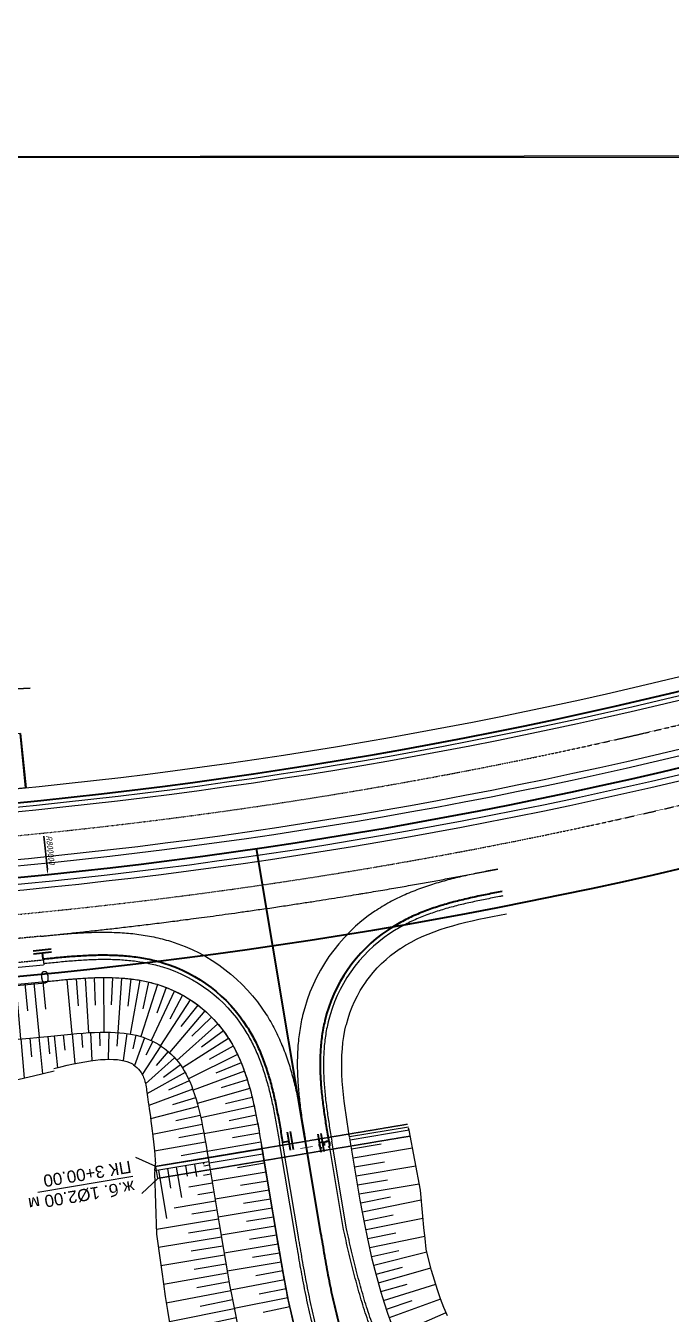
# Model space of a CAD drawing. Header units: millimetres. Extents: x 1864 to 10174863, y -4887456 to 5366151.
# Drawn here: x 6930764 to 7036923, y -3220607 to -3008599 of the extents above; entities that cross this region are included whole.
import ezdxf
from ezdxf.enums import TextEntityAlignment as Align

# ---------------------------------------------------------------- set-up
doc = ezdxf.new("R2010")
doc.units = ezdxf.units.MM
for name, pattern in [('15-15', [6, 1.5, -3, 1.5]), ('DASHED', [7, 5, -2, 0]), ('Штриховая', [3, 2, -1])]:
    doc.linetypes.add(name, pattern=pattern)
for name, color, linetype, lineweight in [('1-Бетон', 106, 'Continuous', 35), ('До_примыкания.Пикетаж', 7, 'Continuous', 15), ('Железная дорога.0', 7, 'Continuous', 9), ('Съезд Сартана.Пикетаж', 7, 'Continuous', 15)]:
    doc.layers.add(name, color=color, linetype=linetype, lineweight=lineweight)
for name, color, linetype in [('До_примыкания.Верх покрытия', 7, 'Continuous'), ('До_примыкания.Ось трассы', 7, 'Continuous'), ('До_примыкания.Проектные откосы', 7, 'Continuous'), ('Основное направление 30.05.Верх покрытия', 7, 'Continuous'), ('Основное направление 30.05.Ось трассы', 7, 'Continuous'), ('Основное направление 30.05.Проектные откосы', 84, 'Continuous'), ('Ось_петли_новый план.Верх покрытия', 7, 'Continuous'), ('Петля 1 ось справа.Верх покрытия', 7, 'Continuous'), ('После_примыкания.Верх покрытия', 7, 'Continuous'), ('После_примыкания.Ось трассы', 7, 'Continuous'), ('После_примыкания.Проектные откосы', 7, 'Continuous'), ('Съезд Сартана.Верх покрытия', 7, 'Continuous'), ('Съезд Сартана.Ось трассы', 7, 'Continuous'), ('Съезд Сартана.Проектные откосы', 84, 'Continuous'), ('Съезд Сартана.Трубы', 7, 'Continuous')]:
    doc.layers.add(name, color=color, linetype=linetype)
doc.styles.add('0', font='isocpeur.ttf', dxfattribs={"width": 0.8, "oblique": 15})
doc.styles.get("Standard").update_dxf_attribs({"font": 'arial.ttf'})
doc.styles.add('Пикетаж_1', font='pragmai.shx', dxfattribs={"height": 2})
doc.dimstyles.new('М400нов', dxfattribs={"dimscale": 400, "dimtxt": 2.5, "dimasz": 2, "dimexe": 1, "dimexo": 1, "dimgap": 0.8, "dimtad": 1, "dimdec": 0, "dimzin": 0, "dimdsep": 46, "dimtxsty": '0', "dimblk": 'OBLIQUE', "dimcen": 0.09, "dimdle": 1, "dimclrd": 256, "dimclre": 256, "dimclrt": 256, "dimadec": 4, "dimazin": 0, "dimtfac": 1, "dimtdec": 0, "dimtmove": 1, "dimatfit": 2, "dimfxl": 1, "dimtolj": 1, "dimtzin": 0, "dimlwd": -1, "dimarcsym": 0})

# ---------------------------------------------------------------- blocks, each defined once
blk = doc.blocks.new('alignment_tc_sign')
at = {"layer": 'Железная дорога.0', "color": 0, "linetype": 'ByBlock', "lineweight": -2}
for p, q in [((-1.5, 1.5), (1.5, 1.5)), ((-1.5, 1), (1.5, 1)), ((0, 0), (0, 1))]:
    blk.add_line(p, q, dxfattribs=at)
blk = doc.blocks.new('stationing')
at = {"layer": 'Железная дорога.0', "color": 1}
blk.add_line((0, 1), (0, -1), dxfattribs=at)
blk = doc.blocks.new('A$C9D956975')
at = {"layer": 'Основное направление 30.05.Проектные откосы'}
for p, q in [((6236234.36, 5216966.83, 22.73), (6236240.45, 5216973.45, 22.73)), ((6236233.26, 5216967.84, 22.73), (6236236.3, 5216971.15, 22.73)), ((6236236.56, 5216964.79, 22.73), (6236242.71, 5216971.36, 22.73)), ((6236235.46, 5216965.81, 22.73), (6236238.51, 5216969.13, 22.73)), ((6236238.75, 5216962.74, 22.73), (6236244.9, 5216969.31, 22.73)), ((6236237.66, 5216963.76, 22.73), (6236240.73, 5216967.05, 22.73)), ((6236240.94, 5216960.69, 22.73), (6236247.09, 5216967.27, 22.73)), ((6236239.85, 5216961.71, 22.73), (6236242.92, 5216965, 22.73)), ((6236243.14, 5216958.64, 22.73), (6236249.28, 5216965.22, 22.73)), ((6236242.04, 5216959.67, 22.73), (6236245.11, 5216962.95, 22.73))]:
    blk.add_line(p, q, dxfattribs=at)
at = {"layer": 'Основное направление 30.05.Проектные откосы', "linetype": 'Continuous', "flags": 128}
for points in [[(6236249.61, 5216964.91), (6236241.58, 5216972.42), (6236239.04, 5216974.74)], [(6236243.42, 5216958.38), (6236235.47, 5216965.8), (6236232.97, 5216968.1)]]:
    blk.add_lwpolyline(points, dxfattribs=at)
blk = doc.blocks.new('A$CE046341B')
at = {"layer": 'Основное направление 30.05.Проектные откосы'}
for p, q in [((6236211.42, 5216944.38, 16.16), (6236205.33, 5216937.75, 16.16)), ((6236212.52, 5216943.36, 16.16), (6236209.48, 5216940.05, 16.16)), ((6236213.63, 5216942.35, 16.16), (6236207.54, 5216935.72, 16.16)), ((6236214.73, 5216941.33, 16.16), (6236211.65, 5216938.04, 16.16)), ((6236215.82, 5216940.3, 16.16), (6236209.68, 5216933.73, 16.16)), ((6236216.92, 5216939.28, 16.16), (6236213.84, 5216935.99, 16.16)), ((6236218.01, 5216938.25, 16.16), (6236211.87, 5216931.68, 16.16)), ((6236219.11, 5216937.23, 16.16), (6236216.04, 5216933.94, 16.16)), ((6236220.21, 5216936.21, 16.16), (6236214.06, 5216929.63, 16.16)), ((6236221.3, 5216935.18, 16.16), (6236218.23, 5216931.89, 16.16))]:
    blk.add_line(p, q, dxfattribs=at)
at = {"layer": 'Основное направление 30.05.Проектные откосы', "linetype": 'Continuous', "flags": 128}
for points in [[(6236205.26, 5216937.81), (6236211.34, 5216944.45), (6236213.75, 5216942.24), (6236221.38, 5216935.11)], [(6236205.26, 5216937.81), (6236205.27, 5216937.81), (6236207.64, 5216935.63), (6236215.19, 5216928.57)]]:
    blk.add_lwpolyline(points, dxfattribs=at)
blk = doc.blocks.new('A$CA1BC0C9D')
at = {"layer": 'Основное направление 30.05.Проектные откосы'}
for p, q in [((6236240.49, 5216973.41, 16.73), (6236244.57, 5216977.86, 16.73)), ((6236239.39, 5216974.43, 16.73), (6236241.36, 5216976.57, 16.73)), ((6236242.69, 5216971.38, 16.73), (6236247.1, 5216976.1, 16.73)), ((6236241.6, 5216972.4, 16.73), (6236243.73, 5216974.68, 16.73)), ((6236244.88, 5216969.33, 16.73), (6236249.58, 5216974.35, 16.73)), ((6236243.79, 5216970.35, 16.73), (6236246.07, 5216972.79, 16.73)), ((6236245.98, 5216968.3, 16.73), (6236248.4, 5216970.89, 16.73)), ((6236247.08, 5216967.28, 16.73), (6236252.06, 5216972.61, 16.73)), ((6236249.27, 5216965.23, 16.73), (6236254.53, 5216970.86, 16.73)), ((6236248.17, 5216966.25, 16.73), (6236250.73, 5216968.99, 16.73))]:
    blk.add_line(p, q, dxfattribs=at)
at = {"layer": 'Основное направление 30.05.Проектные откосы', "linetype": 'Continuous', "flags": 128}
for points in [[(6236254.96, 5216970.56), (6236245.81, 5216977.01), (6236242.93, 5216979)], [(6236249.61, 5216964.91), (6236241.58, 5216972.42), (6236239.04, 5216974.74)]]:
    blk.add_lwpolyline(points, dxfattribs=at)
blk = doc.blocks.new('A$C8F069150')
at = {"layer": 'Съезд Сартана.Проектные откосы'}
for p, q in [((6236245.09, 5217032.54, 25.77), (6236252.3, 5217027.15, 25.77)), ((6236245.97, 5217033.75, 25.77), (6236249.62, 5217031.12, 25.77)), ((6236244.19, 5217031.34, 25.77), (6236247.79, 5217028.64, 25.77)), ((6236242.36, 5217028.96, 25.77), (6236245.9, 5217026.19, 25.77)), ((6236243.28, 5217030.15, 25.77), (6236250.42, 5217024.67, 25.77)), ((6236240.5, 5217026.61, 25.77), (6236244.03, 5217023.81, 25.77)), ((6236241.43, 5217027.78, 25.77), (6236248.49, 5217022.19, 25.77)), ((6236238.63, 5217024.26, 25.77), (6236242.15, 5217021.45, 25.77)), ((6236239.57, 5217025.44, 25.77), (6236246.6, 5217019.82, 25.77)), ((6236236.76, 5217021.92, 25.77), (6236240.28, 5217019.11, 25.77)), ((6236237.7, 5217023.09, 25.77), (6236244.73, 5217017.47, 25.77)), ((6236235.82, 5217020.75, 25.77), (6236242.86, 5217015.13, 25.77)), ((6236233.95, 5217018.4, 25.77), (6236240.98, 5217012.79, 25.77)), ((6236234.89, 5217019.58, 25.77), (6236238.4, 5217016.77, 25.77)), ((6236232.08, 5217016.06, 25.77), (6236239.11, 5217010.44, 25.77)), ((6236233.01, 5217017.23, 25.77), (6236236.53, 5217014.42, 25.77)), ((6236230.21, 5217013.71, 25.77), (6236237.24, 5217008.1, 25.77)), ((6236231.14, 5217014.89, 25.77), (6236234.66, 5217012.08, 25.77))]:
    blk.add_line(p, q, dxfattribs=at)
at = {"layer": 'Съезд Сартана.Проектные откосы', "linetype": 'Continuous', "flags": 128}
for points in [[(6236230.04, 5217013.51), (6236230.27, 5217013.79), (6236236.51, 5217021.6), (6236239.2, 5217024.97), (6236240.39, 5217026.46), (6236241.59, 5217027.97), (6236242.79, 5217029.51), (6236244.06, 5217031.16), (6236245.32, 5217032.85), (6236246.57, 5217034.57), (6236247.79, 5217036.34)], [(6236237.07, 5217007.89), (6236237.3, 5217008.17), (6236243.54, 5217015.99), (6236246.23, 5217019.35), (6236247.43, 5217020.86), (6236248.65, 5217022.4), (6236249.9, 5217023.99), (6236251.22, 5217025.72), (6236252.56, 5217027.51), (6236253.91, 5217029.36)]]:
    blk.add_lwpolyline(points, dxfattribs=at)
blk = doc.blocks.new('A$CD2DD4683')
at = {"layer": 'Съезд Сартана.Проектные откосы'}
for p, q in [((6236237.7, 5217049.83, 39.57), (6236229.53, 5217053.54, 39.57)), ((6236236.35, 5217047.16, 39.57), (6236228.44, 5217051.38, 39.57)), ((6236234.88, 5217044.54, 39.57), (6236227.18, 5217049.17, 39.57)), ((6236235.63, 5217045.84, 39.57), (6236231.73, 5217048.06, 39.57)), ((6236233.3, 5217041.99, 39.57), (6236225.7, 5217046.77, 39.57)), ((6236234.1, 5217043.26, 39.57), (6236230.3, 5217045.65, 39.57)), ((6236231.65, 5217039.48, 39.57), (6236224.2, 5217044.5, 39.57)), ((6236232.48, 5217040.73, 39.57), (6236228.73, 5217043.19, 39.57)), ((6236229.92, 5217037.04, 39.57), (6236222.49, 5217042.52, 39.57)), ((6236230.8, 5217038.25, 39.57), (6236227.13, 5217040.92, 39.57)), ((6236228.13, 5217034.63, 39.57), (6236220.47, 5217040.32, 39.57)), ((6236226.34, 5217032.22, 39.57), (6236218.43, 5217038.11, 39.57)), ((6236229.03, 5217035.83, 39.57), (6236225.25, 5217038.62, 39.57)), ((6236224.52, 5217029.83, 39.57), (6236216.69, 5217036.09, 39.57)), ((6236227.24, 5217033.42, 39.57), (6236223.34, 5217036.32, 39.57)), ((6236222.65, 5217027.49, 39.57), (6236214.86, 5217033.72, 39.57)), ((6236225.45, 5217031.02, 39.57), (6236221.43, 5217034.01, 39.57)), ((6236220.78, 5217025.15, 39.57), (6236213.02, 5217031.34, 39.57)), ((6236223.59, 5217028.66, 39.57), (6236219.68, 5217031.78, 39.57)), ((6236218.91, 5217022.8, 39.57), (6236211.2, 5217028.96, 39.57)), ((6236221.71, 5217026.32, 39.57), (6236217.83, 5217029.42, 39.57)), ((6236219.84, 5217023.97, 39.57), (6236215.97, 5217027.06, 39.57))]:
    blk.add_line(p, q, dxfattribs=at)
at = {"layer": 'Съезд Сартана.Проектные откосы', "linetype": 'Continuous', "flags": 128}
for points in [[(6236236.84, 5217048.07), (6236236.01, 5217046.51), (6236235.11, 5217044.94), (6236234.17, 5217043.37), (6236233.17, 5217041.79), (6236232.14, 5217040.21), (6236231.07, 5217038.61), (6236229.98, 5217037.13), (6236228.88, 5217035.63), (6236227.75, 5217034.11), (6236225.18, 5217030.65), (6236218.94, 5217022.84), (6236218.71, 5217022.56)], [(6236229.77, 5217054.05), (6236229.14, 5217052.73), (6236228.44, 5217051.37), (6236227.66, 5217049.99), (6236226.83, 5217048.57), (6236225.93, 5217047.13), (6236224.97, 5217045.65), (6236223.96, 5217044.14), (6236222.76, 5217042.82), (6236221.53, 5217041.48), (6236220.26, 5217040.1), (6236217.33, 5217036.92), (6236211.22, 5217029), (6236211.06, 5217028.67)]]:
    blk.add_lwpolyline(points, dxfattribs=at)
blk = doc.blocks.new('A$C5F8BC030')
at = {"layer": 'Съезд Сартана.Проектные откосы'}
blk.add_line((6236229.67, 5217013.05, 25.71), (6236236.71, 5217007.43, 25.71), dxfattribs=at)
at = {"layer": 'Съезд Сартана.Проектные откосы', "linetype": 'Continuous', "flags": 128}
for points in [[(6236229.31, 5217012.59), (6236230.04, 5217013.51)], [(6236236.34, 5217006.97), (6236237.07, 5217007.89)]]:
    blk.add_lwpolyline(points, dxfattribs=at)
blk = doc.blocks.new('A$CC605D0B5')
at = {"layer": 'Съезд Сартана.Проектные откосы'}
for p, q in [((6236250.16, 5217107.81, 14.63), (6236250.2, 5217107.84, 14.63)), ((6236251.15, 5217106.68, 14.63), (6236251.43, 5217106.93, 14.63)), ((6236252.12, 5217105.53, 14.63), (6236252.36, 5217105.74, 14.63)), ((6236253.07, 5217104.37, 14.63), (6236253.78, 5217104.93, 14.63)), ((6236253.99, 5217103.19, 14.63), (6236254.44, 5217103.54, 14.63)), ((6236254.89, 5217101.99, 14.63), (6236256.04, 5217102.81, 14.63)), ((6236255.76, 5217100.77, 14.63), (6236256.44, 5217101.25, 14.63)), ((6236256.61, 5217099.53, 14.63), (6236258.21, 5217100.58, 14.63)), ((6236257.44, 5217098.28, 14.63), (6236258.33, 5217098.87, 14.63)), ((6236258.24, 5217097.01, 14.63), (6236260.33, 5217098.34, 14.63)), ((6236259.04, 5217095.75, 14.63), (6236260.23, 5217096.49, 14.63)), ((6236259.78, 5217094.44, 14.63), (6236262.53, 5217095.99, 14.63)), ((6236260.52, 5217093.14, 14.63), (6236262.09, 5217093.92, 14.63)), ((6236261.19, 5217091.8, 14.63), (6236264.6, 5217093.51, 14.63)), ((6236261.85, 5217090.45, 14.63), (6236263.76, 5217091.29, 14.63)), ((6236262.46, 5217089.08, 14.63), (6236266.55, 5217090.89, 14.63)), ((6236263.04, 5217087.7, 14.63), (6236265.3, 5217088.56, 14.63)), ((6236263.58, 5217086.3, 14.63), (6236268.37, 5217088.14, 14.63)), ((6236264.09, 5217084.88, 14.63), (6236266.66, 5217085.73, 14.63)), ((6236264.55, 5217083.46, 14.63), (6236269.89, 5217085.22, 14.63)), ((6236264.98, 5217082.02, 14.63), (6236267.79, 5217082.79, 14.63)), ((6236265.37, 5217080.57, 14.63), (6236271.2, 5217082.17, 14.63)), ((6236265.72, 5217079.11, 14.63), (6236268.78, 5217079.79, 14.63)), ((6236266.04, 5217077.65, 14.63), (6236272.35, 5217079.05, 14.63)), ((6236266.3, 5217076.17, 14.63), (6236269.6, 5217076.73, 14.63)), ((6236266.55, 5217074.69, 14.63), (6236273.43, 5217075.51, 14.63)), ((6236266.72, 5217073.2, 14.63), (6236270.26, 5217073.62, 14.63)), ((6236266.89, 5217071.71, 14.63), (6236274.22, 5217072.2, 14.63)), ((6236266.99, 5217070.21, 14.63), (6236270.74, 5217070.47, 14.63)), ((6236267.08, 5217068.72, 14.63), (6236274.8, 5217068.83, 14.63)), ((6236267.1, 5217067.22, 14.63), (6236271.04, 5217067.27, 14.63)), ((6236267.04, 5217064.22, 14.63), (6236271.17, 5217064.06, 14.63)), ((6236267.1, 5217065.72, 14.63), (6236275.19, 5217065.41, 14.63)), ((6236266.97, 5217062.72, 14.63), (6236275.4, 5217061.95, 14.63)), ((6236266.83, 5217061.23, 14.63), (6236271.13, 5217060.83, 14.63)), ((6236266.47, 5217058.25, 14.63), (6236270.93, 5217057.63, 14.63)), ((6236266.68, 5217059.74, 14.63), (6236275.42, 5217058.53, 14.63)), ((6236266.22, 5217056.77, 14.63), (6236275.22, 5217055.13, 14.63)), ((6236265.61, 5217053.84, 14.63), (6236274.79, 5217051.71, 14.63)), ((6236265.95, 5217055.3, 14.63), (6236270.48, 5217054.24, 14.63)), ((6236265.25, 5217052.38, 14.63), (6236269.87, 5217051.08, 14.63)), ((6236264.41, 5217049.5, 14.63), (6236269.08, 5217047.93, 14.63)), ((6236264.85, 5217050.93, 14.63), (6236274.19, 5217048.3, 14.63)), ((6236263.93, 5217048.08, 14.63), (6236273.39, 5217044.89, 14.63)), ((6236262.87, 5217045.27, 14.63), (6236272.42, 5217041.51, 14.63)), ((6236263.42, 5217046.67, 14.63), (6236268.14, 5217044.81, 14.63)), ((6236262.29, 5217043.89, 14.63), (6236267.04, 5217041.77, 14.63)), ((6236261.03, 5217041.17, 14.63), (6236265.76, 5217038.83, 14.63)), ((6236261.68, 5217042.52, 14.63), (6236271.23, 5217038.26, 14.63)), ((6236260.36, 5217039.82, 14.63), (6236269.89, 5217035.11, 14.63)), ((6236258.93, 5217037.19, 14.63), (6236268.26, 5217031.74, 14.63)), ((6236259.65, 5217038.5, 14.63), (6236264.36, 5217035.96, 14.63)), ((6236257.39, 5217034.61, 14.63), (6236266.7, 5217028.81, 14.63)), ((6236258.17, 5217035.9, 14.63), (6236262.87, 5217033.15, 14.63)), ((6236256.6, 5217033.34, 14.63), (6236261.28, 5217030.42, 14.63)), ((6236254.93, 5217030.84, 14.63), (6236259.45, 5217027.71, 14.63)), ((6236255.77, 5217032.09, 14.63), (6236264.97, 5217026.01, 14.63)), ((6236253.2, 5217028.39, 14.63), (6236257.63, 5217025.2, 14.63)), ((6236254.08, 5217029.61, 14.63), (6236263.08, 5217023.37, 14.63)), ((6236252.32, 5217027.18, 14.63), (6236261.02, 5217020.67, 14.63)), ((6236250.51, 5217024.79, 14.63), (6236259.07, 5217018.21, 14.63)), ((6236251.42, 5217025.98, 14.63), (6236255.76, 5217022.74, 14.63)), ((6236248.67, 5217022.42, 14.63), (6236257.1, 5217015.82, 14.63)), ((6236249.59, 5217023.6, 14.63), (6236253.82, 5217020.29, 14.63)), ((6236246.8, 5217020.07, 14.63), (6236255.09, 5217013.46, 14.63)), ((6236247.74, 5217021.25, 14.63), (6236251.91, 5217017.93, 14.63)), ((6236244.93, 5217017.73, 14.63), (6236253.14, 5217011.17, 14.63)), ((6236245.87, 5217018.9, 14.63), (6236249.99, 5217015.6, 14.63)), ((6236243.06, 5217015.38, 14.63), (6236251.13, 5217008.93, 14.63)), ((6236243.99, 5217016.56, 14.63), (6236248.08, 5217013.29, 14.63)), ((6236242.12, 5217014.21, 14.63), (6236245.41, 5217011.59, 14.63)), ((6236240.25, 5217011.87, 14.63), (6236242.36, 5217010.18, 14.63)), ((6236241.19, 5217013.04, 14.63), (6236246.58, 5217008.73, 14.63)), ((6236238.38, 5217009.52, 14.63), (6236239.32, 5217008.77, 14.63)), ((6236239.31, 5217010.7, 14.63), (6236242.37, 5217008.26, 14.63)), ((6236237.44, 5217008.35, 14.63), (6236238.15, 5217007.78, 14.63)), ((6236237.78, 5217007.32, 14.63), (6236237.97, 5217007.55, 14.63)), ((6236238.95, 5217006.39, 14.63), (6236240.26, 5217008.02, 14.63)), ((6236241.3, 5217004.51, 14.63), (6236244.48, 5217008.49, 14.63)), ((6236243.64, 5217002.64, 14.63), (6236248.69, 5217008.96, 14.63)), ((6236240.13, 5217005.45, 14.63), (6236241.25, 5217006.85, 14.63)), ((6236242.47, 5217003.58, 14.63), (6236244.53, 5217006.15, 14.63))]:
    blk.add_line(p, q, dxfattribs=at)
at = {"layer": 'Съезд Сартана.Проектные откосы', "linetype": 'Continuous', "flags": 128}
for points in [[(6236244.1, 5217002.27), (6236237.07, 5217007.89), (6236237.3, 5217008.17), (6236243.54, 5217015.99), (6236246.23, 5217019.35), (6236247.43, 5217020.86), (6236248.65, 5217022.4), (6236249.9, 5217023.99), (6236251.22, 5217025.72), (6236252.56, 5217027.51), (6236253.91, 5217029.36), (6236255.24, 5217031.29), (6236256.56, 5217033.29), (6236257.86, 5217035.37), (6236259.12, 5217037.53), (6236260.34, 5217039.79), (6236261.5, 5217042.13), (6236262.59, 5217044.57), (6236263.66, 5217047.3), (6236264.62, 5217050.14), (6236265.35, 5217052.71), (6236265.95, 5217055.3), (6236266.43, 5217057.93), (6236266.73, 5217060.1), (6236267, 5217063.05), (6236267.11, 5217066.02), (6236267.07, 5217068.99), (6236266.87, 5217071.95), (6236266.54, 5217074.74), (6236266.07, 5217077.51), (6236265.46, 5217080.26), (6236264.72, 5217082.97), (6236263.84, 5217085.64), (6236262.85, 5217088.2), (6236261.74, 5217090.71), (6236260.51, 5217093.16), (6236259.09, 5217095.67), (6236257.58, 5217098.06), (6236256.11, 5217100.3), (6236254.58, 5217102.43), (6236253, 5217104.46), (6236251.4, 5217106.4), (6236249.77, 5217108.25)], [(6236244.1, 5217002.27), (6236244.11, 5217002.27), (6236244.41, 5217002.49), (6236251.7, 5217009.47), (6236254.5, 5217012.75), (6236255.75, 5217014.23), (6236257.05, 5217015.77), (6236258.4, 5217017.38), (6236259.85, 5217019.17), (6236261.33, 5217021.05), (6236262.83, 5217023.03), (6236264.35, 5217025.11), (6236265.87, 5217027.31), (6236267.21, 5217029.72), (6236268.52, 5217032.25), (6236269.79, 5217034.89), (6236271, 5217037.66), (6236272.13, 5217040.54), (6236273.13, 5217043.83), (6236273.98, 5217047.25), (6236274.59, 5217050.33), (6236275.05, 5217053.42), (6236275.36, 5217056.52), (6236275.44, 5217059.07), (6236275.39, 5217062.51), (6236275.15, 5217065.92), (6236274.74, 5217069.3), (6236274.15, 5217072.63), (6236273.38, 5217075.72), (6236272.45, 5217078.76), (6236271.38, 5217081.73), (6236270.17, 5217084.62), (6236268.83, 5217087.42), (6236267.19, 5217089.99), (6236265.44, 5217092.45), (6236263.59, 5217094.79), (6236261.52, 5217097.13), (6236259.41, 5217099.28), (6236257.53, 5217101.33), (6236255.61, 5217103.24), (6236253.67, 5217105.03), (6236251.72, 5217106.69), (6236249.77, 5217108.25)]]:
    blk.add_lwpolyline(points, dxfattribs=at)
blk = doc.blocks.new('A$CE4F8ACE9')
at = {"layer": 'Съезд Сартана.Проектные откосы'}
blk.add_line((6236236.71, 5217007.43, 19.71), (6236243.63, 5217001.9, 19.71), dxfattribs=at)
at = {"layer": 'Съезд Сартана.Проектные откосы', "linetype": 'Continuous', "flags": 128}
for points in [[(6236236.34, 5217006.97), (6236237.07, 5217007.89)], [(6236244.1, 5217002.27), (6236243.15, 5217001.54)]]:
    blk.add_lwpolyline(points, dxfattribs=at)
blk = doc.blocks.new('дорога план')
at = {"color": 1, "linetype": 'Continuous', "lineweight": -3}
blk.add_line((149853, -47587), (134267, -50180), dxfattribs=at)
at = {"color": 7, "linetype": 'Continuous', "lineweight": -3}
blk.add_line((149853, -47587), (149853, -47587), dxfattribs=at)
at = {"layer": 'До_примыкания.Верх покрытия', "color": 5, "flags": 128}
for points in [[(134781, -8031, -0.0000777), (135336, -7976, -0.000658), (136492, -7861, -0.001333), (137657, -7743, -0.0020139), (138833, -7622, -0.0027014), (140019, -7498, -0.0033968), (141217, -7372, -0.0041021), (142425, -7242, -0.0048204), (143647, -7109, -0.0055558), (144884, -6973, -0.0063135), (146138, -6833, -0.0071001), (147412, -6688, -0.0079235), (148710, -6539, -0.0087928), (150036, -6384, -0.0097186), (151397, -6223, -0.0107121), (152799, -6054, -0.0117856), (154251, -5877, -0.0129517), (155765, -5690, -0.0124605), (157159, -5509), (157354, -5490, -0.0137709), (159022, -5276, -0.014227), (160773, -5049, -0.0147126), (162623, -4804, -0.0152238), (164591, -4539, -0.015756), (166698, -4249, -0.0163048), (168971, -3931, -0.0168655), (171443, -3577), (171916, -3508), (172439, -3433, -0.0173912), (175046, -3048, -0.0168073), (177429, -2688, -0.0162341), (179627, -2351, -0.0156766), (181670, -2031, -0.0151396), (183583, -1727, -0.0146279), (185387, -1436, -0.0141459), (187099, -1156, -0.005577), (187767, -1033, -0.008704), (188730, -885, -0.0135111), (190280, -625, -0.0122774), (191762, -374, -0.0111444), (193188, -129, -0.0100987), (194570, 111, -0.0091271), (195915, 347, -0.0082172), (197228, 579, -0.0073576), (198516, 809, -0.0065382), (199782, 1037, -0.0057503), (201029, 1264, -0.0049869), (202261, 1490, -0.0042419), (203478, 1715, -0.003511), (204683, 1940, -0.0027907), (205876, 2165, -0.0020788), (207057, 2389, -0.0013739), (208229, 2613, -0.0006753), (209389, 2837, -0.0000777), (209936, 2943)], [(134778, -8031, -0.0015625), (137289, -7789, -0.0046875), (139851, -7575, -0.0078127), (142463, -7422, -0.0109379), (145127, -7366, -0.0140634), (147836, -7445, -0.0171892), (150582, -7697, -0.0203153), (153347, -8161, -0.0234578), (156108, -8878, -0.1778711), (171845, -20939, -0.0234578), (173255, -23419, -0.0203153), (174423, -25968, -0.0171892), (175380, -28554, -0.0140634), (176160, -31150, -0.0109379), (176799, -33736, -0.0078127), (177330, -36299, -0.0046875), (177789, -38828, -0.0015625), (178208, -41316, -0.0015625)]]:
    blk.add_lwpolyline(points, format="xyb", dxfattribs=at)
at = {"layer": 'До_примыкания.Верх покрытия', "color": 6, "flags": 128}
blk.add_lwpolyline([(135222, -12509, -0.0000763), (135775, -12453, -0.0021481), (138187, -12213, -0.005102), (140594, -12010, -0.008056), (142997, -11870, -0.0110101), (145396, -11823, -0.0139644), (147786, -11895, -0.016919), (150159, -12113, -0.0198738), (152503, -12504, -0.022829), (154797, -13092, -0.1778395), (168181, -23259, -0.0234453), (169399, -25379, -0.0203186), (170430, -27605, -0.0171924), (171295, -29909, -0.0140665), (172016, -32270, -0.0109409), (172620, -34672, -0.0078155), (173134, -37101, -0.0046903), (173590, -39549, -0.0015651), (174015, -42010)], format="xyb", dxfattribs=at)
at = {"layer": 'До_примыкания.Верх покрытия', "color": 84, "flags": 128}
blk.add_lwpolyline([(135516, -15495, -0.0000727), (136068, -15438, -0.0021309), (138454, -15202, -0.005084), (140800, -15003, -0.0080371), (143107, -14868, -0.0109904), (145373, -14823, -0.0139439), (147596, -14889, -0.0168975), (149767, -15088, -0.0198514), (151876, -15438, -0.0228056), (153905, -15957, -0.1778406), (165647, -24865, -0.0234667), (166726, -26741, -0.020339), (167655, -28745, -0.0172118), (168448, -30856, -0.0140851), (169120, -33056, -0.0109586), (169693, -35330, -0.0078325), (170188, -37667, -0.0047065), (170634, -40060, -0.0015807), (171056, -42502)], format="xyb", dxfattribs=at)
at = {"layer": 'До_примыкания.Ось трассы', "color": 1, "lineweight": 40, "flags": 128}
blk.add_lwpolyline([(135149, -11763, -0.0015625), (137637, -11523, -0.0046875), (140128, -11315, -0.0078127), (142624, -11169, -0.0109379), (145123, -11116, -0.0140634), (147622, -11189, -0.0171892), (150111, -11417, -0.0203153), (152576, -11831, -0.0234418), (154995, -12459, -0.1778359), (168677, -22945, -0.0234418), (169912, -25118, -0.0203153), (170953, -27390, -0.0171892), (171821, -29734, -0.0140634), (172540, -32128, -0.0109379), (173139, -34555, -0.0078127), (173647, -37003, -0.0046875), (174093, -39462, -0.0015625), (174509, -41928)], format="xyb", dxfattribs=at)
at = {"layer": 'До_примыкания.Проектные откосы', "color": 84}
for p, q in [((145061, -14826, 22941), (145122, -23825, 22941)), ((139072, -15145, 22941), (139847, -24112, 22941)), ((140567, -15022, 22941), (140907, -19509, 22941)), ((142063, -14921, 22941), (142624, -23903, 22941)), ((143562, -14853, 22941), (143688, -19352, 22941)), ((146561, -14843, 22941), (146365, -19339, 22941)), ((148059, -14923, 22941), (147405, -23898, 22941)), ((149552, -15062, 22941), (149083, -19539, 22941)), ((151036, -15282, 22941), (149460, -24142, 22941)), ((153953, -15972, 22941), (151194, -24539, 22941)), ((152506, -15580, 22941), (151542, -19977, 22941)), ((155370, -16465, 22941), (153829, -20695, 22941)), ((156746, -17059, 22941), (152902, -25194, 22941)), ((159362, -18522, 22941), (154434, -26049, 22941)), ((158083, -17740, 22941), (155973, -21718, 22941)), ((161749, -20334, 22941), (155933, -27205, 22941)), ((160590, -19383, 22941), (157816, -22927, 22941)), ((163858, -22464, 22941), (157149, -28470, 22941)), ((162839, -21365, 22941), (159628, -24516, 22941)), ((136950, -24395, 16941), (137490, -29663, 16941)), ((138442, -24245, 16941), (138695, -26773, 16941)), ((139936, -24104, 16941), (140360, -28992, 16941)), ((141431, -23982, 16941), (141611, -26349, 16941)), ((142928, -23888, 16941), (143146, -28503, 16941)), ((144427, -23832, 16941), (144492, -26088, 16941)), ((145927, -23831, 16941), (145857, -28286, 16941)), ((147425, -23899, 16941), (147268, -26114, 16941)), ((148916, -24057, 16941), (148306, -28495, 16941)), ((150391, -24327, 16941), (149904, -26583, 16941)), ((151829, -24751, 16941), (150182, -29324, 16941)), ((153207, -25340, 16941), (152008, -27623, 16941)), ((165649, -24868, 22941), (158069, -29720, 22941)), ((164792, -23638, 22941), (161178, -26317, 22941)), ((154503, -26094, 16941), (151441, -30809, 16941)), ((155698, -26999, 16941), (153746, -29322, 16941)), ((167098, -27493, 22941), (159038, -31507, 22941)), ((166411, -26160, 22941), (162469, -28328, 22941)), ((156775, -28041, 16941), (151994, -32352, 16941)), ((157720, -29205, 16941), (154934, -31286, 16941)), ((167701, -28866, 22941), (163537, -30571, 22941)), ((158515, -30476, 16941), (152209, -33967, 16941)), ((168241, -30266, 22941), (159804, -33400, 22941)), ((168715, -31688, 22941), (164414, -33010, 22941)), ((159736, -33212, 16941), (152506, -35912, 16941)), ((159180, -31820, 16941), (155764, -33370, 16941)), ((169138, -33128, 22941), (160473, -35557, 22941)), ((160207, -34636, 16941), (156436, -35800, 16941)), ((169514, -34579, 22941), (165134, -35612, 22941)), ((160611, -36080, 16941), (152817, -38088, 16941)), ((160965, -37538, 16941), (156967, -38413, 16941)), ((169850, -36041, 22941), (161057, -37959, 22941)), ((170156, -37510, 22941), (165747, -38406, 22941)), ((161277, -39005, 16941), (153137, -40664, 16941)), ((170438, -38983, 22941), (161584, -40595, 22941)), ((161828, -41954, 16941), (153440, -43429, 16941)), ((161562, -40478, 16941), (157428, -41232, 16941)), ((170959, -41937, 22941), (162090, -43463, 22941)), ((170703, -40459, 22941), (166271, -41238, 22941)), ((162084, -43432, 16941), (157824, -44165, 16941))]:
    blk.add_line(p, q, dxfattribs=at)
at = {"layer": 'До_примыкания.Проектные откосы', "color": 84, "linetype": 'Continuous', "flags": 128}
for points in [[(135516, -15495), (136657, -15378), (137788, -15265), (138911, -15159), (140024, -15063), (141128, -14979), (142224, -14911), (143310, -14860), (144388, -14830), (145456, -14823), (146515, -14841), (147563, -14887), (148599, -14962), (149623, -15070), (150633, -15211), (151628, -15388), (152606, -15602), (153564, -15855), (153905, -15957), (154503, -16149), (155427, -16486), (156335, -16865), (157224, -17285), (158094, -17746), (158941, -18247), (159765, -18786), (160298, -19165), (160563, -19363), (161078, -19766), (161830, -20402), (162552, -21073), (163242, -21776), (163900, -22511), (164523, -23275), (165110, -24067), (165647, -24865), (165661, -24886), (166176, -25733), (166658, -26611), (167109, -27516), (167529, -28446), (167920, -29400), (168282, -30375), (168618, -31370), (168929, -32382), (169217, -33412), (169485, -34456), (169735, -35515), (169969, -36587), (170189, -37672), (170399, -38768), (170601, -39875), (170797, -40993), (170991, -42121), (171056, -42502)], [(136397, -24452), (137527, -24336), (138622, -24227), (139685, -24126), (140715, -24037), (141712, -23961), (142676, -23900), (143608, -23856), (144506, -23830), (145372, -23823), (146203, -23836), (147001, -23869), (147763, -23923), (148491, -23998), (149182, -24093), (149836, -24208), (150452, -24341), (151030, -24491), (151229, -24550), (151575, -24660), (152110, -24852), (152636, -25069), (153152, -25311), (153656, -25576), (154147, -25864), (154625, -26174), (154934, -26392), (155089, -26506), (155387, -26738), (155824, -27105), (156244, -27492), (156645, -27898), (157028, -28322), (157391, -28764), (157733, -29222), (158046, -29683), (158053, -29695), (158361, -30198), (158663, -30743), (158957, -31330), (159243, -31959), (159518, -32628), (159783, -33338), (160038, -34087), (160281, -34875), (160513, -35700), (160735, -36563), (160948, -37463), (161153, -38399), (161351, -39370), (161544, -40376), (161734, -41417), (161923, -42491), (162113, -43599), (162178, -43980)], [(136397, -24452), (137527, -24336), (138622, -24227), (139685, -24126), (140715, -24037), (141712, -23961), (142676, -23900), (143608, -23856), (144506, -23830), (145372, -23823), (146203, -23836), (147001, -23869), (147763, -23923), (148491, -23998), (149182, -24093), (149836, -24208), (150452, -24341), (151030, -24491), (151229, -24550), (151575, -24660), (152110, -24852), (152636, -25069), (153152, -25311), (153656, -25576), (154147, -25864), (154625, -26174), (154934, -26392), (155089, -26506), (155387, -26738), (155824, -27105), (156244, -27492), (156645, -27898), (157028, -28322), (157391, -28764), (157733, -29222), (158046, -29683), (158053, -29695), (158361, -30198), (158663, -30743), (158957, -31330), (159243, -31959), (159518, -32628), (159783, -33338), (160038, -34087), (160281, -34875), (160513, -35700), (160735, -36563), (160948, -37463), (161153, -38399), (161351, -39370), (161544, -40376), (161734, -41417), (161923, -42491), (162113, -43599), (162178, -43980)], [(136925, -29817), (138029, -29516), (139091, -29267), (140110, -29042), (141085, -28844), (142018, -28674), (142910, -28533), (143759, -28423), (144566, -28344), (145330, -28297), (146049, -28282), (146724, -28299), (147351, -28346), (147929, -28422), (148457, -28525), (148932, -28653), (149352, -28805), (149709, -28992), (149823, -29064), (150015, -29194), (150301, -29416), (150569, -29656), (150816, -29914), (151042, -30187), (151245, -30475), (151424, -30776), (151529, -30981), (151577, -31088), (151666, -31298), (151784, -31615), (151885, -31928), (151969, -32238), (152037, -32543), (152090, -32843), (152128, -33138), (152153, -33418), (152153, -33425), (152180, -33729), (152222, -34072), (152277, -34456), (152343, -34884), (152418, -35357), (152501, -35877), (152590, -36445), (152680, -37065), (152771, -37736), (152865, -38459), (152963, -39233), (153065, -40061), (153171, -40942), (153282, -41877), (153383, -42869), (153490, -43915), (153572, -45022), (153582, -45410)]]:
    blk.add_lwpolyline(points, dxfattribs=at)
at = {"layer": 'Основное направление 30.05.Верх покрытия', "color": 84, "flags": 128}
for points in [[(-265125, 81028, 0.0252641), (-191155, 52344, 0.1864415), (374243, 80227)], [(-265125, 49916, 0.0213655), (-200103, 25285, 0.0387592), (-77769, -4898, 0.025058), (2819, -17929, 0.040644), (135520, -15696)]]:
    blk.add_lwpolyline(points, format="xyb", dxfattribs=at)
at = {"layer": 'Основное направление 30.05.Верх покрытия', "color": 6, "flags": 128}
for points in [[(-265125, 77743, 0.0248383), (-192097, 49496, 0.1860046), (374243, 76946)], [(-265125, 67192, 0.0234967), (-195127, 40334, 0.1846241), (374243, 66407)], [(-265125, 63916, 0.0230872), (-196068, 37485, 0.1842024), (374243, 63136)], [(-265125, 53180, 0.0217621), (-199161, 28134, 0.0387592), (-77278, -1938, 0.0250584), (3012, -14935, 0.0406488), (135241, -12708)]]:
    blk.add_lwpolyline(points, format="xyb", dxfattribs=at)
at = {"layer": 'Основное направление 30.05.Верх покрытия', "color": 5, "flags": 128}
for points in [[(-265125, 76921, 0.0247353), (-192332, 48784, 0.185896), (374243, 76126)], [(374243, 67498, -0.1847654), (-194813, 41283, -0.0236344), (-265125, 68284, -0.0236344)], [(-265125, 62822, 0.0229538), (-196382, 36536, 0.1840627), (374243, 62046)]]:
    blk.add_lwpolyline(points, format="xyb", dxfattribs=at)
at = {"layer": 'Основное направление 30.05.Ось трассы', "color": 1, "lineweight": 40, "flags": 128}
blk.add_lwpolyline([(-265125, 65117, 0.2084872), (374243, 64335)], format="xyb", dxfattribs=at)
at = {"layer": 'Ось_петли_новый план.Верх покрытия', "color": 5, "linetype": 'DASHED', "flags": 128}
for points in [[(134781, -8031, -0.0657194), (-77117, -1002)], [(135168, -11962, -0.0657194), (-77764, -4899, -0.0657194)]]:
    blk.add_lwpolyline(points, format="xyb", dxfattribs=at)
at = {"layer": 'Петля 1 ось справа.Верх покрытия', "color": 5, "linetype": '15-15', "flags": 128}
for points in [[(-265125, 72600, 0.0241818), (-193572, 45033, 0.1853275), (374243, 71810)], [(-265125, 58518, 0.0224169), (-197623, 32786, 0.1835144), (374243, 57743)]]:
    blk.add_lwpolyline(points, format="xyb", dxfattribs=at)
at = {"layer": 'После_примыкания.Верх покрытия', "color": 5, "flags": 128}
blk.add_lwpolyline([(209940, 2943, 0.0015625), (207464, 2457, 0.0046875), (204948, 1930, 0.0078127), (202401, 1330, 0.0109379), (199833, 622, 0.0140634), (197259, -228, 0.0171892), (194700, -1255, 0.0203153), (192183, -2491, 0.0234578), (189742, -3967, 0.1881604), (177821, -21132, 0.0234578), (177291, -23935, 0.0203153), (177012, -26725, 0.0171892), (176943, -29481, 0.0140634), (177046, -32190, 0.0109379), (177280, -34844, 0.0078127), (177607, -37440, 0.0046875), (177992, -39981, 0.0015625), (178401, -42471, 0.0015625)], format="xyb", dxfattribs=at)
at = {"layer": 'После_примыкания.Верх покрытия', "color": 6, "flags": 128}
blk.add_lwpolyline([(210794, -1475, 0.0000763), (210248, -1578, 0.0021482), (207868, -2039, 0.0051021), (205504, -2533, 0.008056), (203161, -3086, 0.0110102), (200849, -3727, 0.0139645), (198579, -4479, 0.016919), (196368, -5367, 0.0198739), (194234, -6412, 0.0228291), (192204, -7632, 0.1881288), (182038, -22140, 0.0234452), (181573, -24540, 0.0203186), (181318, -26980, 0.0171923), (181247, -29440, 0.0140665), (181329, -31908, 0.0109408), (181536, -34375, 0.0078154), (181836, -36841, 0.0046902), (182198, -39304, 0.0015651), (182592, -41770)], format="xyb", dxfattribs=at)
at = {"layer": 'После_примыкания.Ось трассы', "color": 1, "lineweight": 40, "flags": 128}
blk.add_lwpolyline([(210651, -738, 0.0015625), (208198, -1220, 0.0046875), (205751, -1733, 0.0078127), (203318, -2306, 0.0109379), (200908, -2971, 0.0140634), (198534, -3755, 0.0171892), (196215, -4685, 0.0203153), (193971, -5787, 0.0234418), (191833, -7080, 0.1881251), (181469, -22004, 0.0234418), (181004, -24459, 0.0203153), (180755, -26946, 0.0171892), (180693, -29445, 0.0140634), (180788, -31943, 0.0109379), (181007, -34433, 0.0078127), (181320, -36913, 0.0046875), (181694, -39385, 0.0015625), (182099, -41852)], format="xyb", dxfattribs=at)
at = {"layer": 'После_примыкания.Проектные откосы', "color": 84}
blk.add_line((185512, -41032, 25775), (195219, -39460, 25775), dxfattribs=at)
at = {"layer": 'После_примыкания.Проектные откосы', "color": 84, "linetype": 'Continuous', "flags": 128}
blk.add_lwpolyline([(185552, -41277), (185489, -40888), (185304, -39739), (185125, -38599), (184954, -37467), (184796, -36343), (184652, -35227), (184525, -34119), (184419, -33019), (184336, -31926), (184279, -30842), (184250, -29766), (184251, -28700), (184285, -27645), (184354, -26601), (184461, -25570), (184606, -24554), (184793, -23555), (184955, -22839), (185022, -22575), (185296, -21610), (185614, -20658), (185977, -19723), (186383, -18806), (186831, -17909), (187321, -17035), (187851, -16184), (188224, -15635), (188421, -15360), (188819, -14829), (189451, -14051), (190118, -13305), (190819, -12590), (191553, -11910), (192317, -11264), (193111, -10655), (193877, -10121), (193933, -10085), (194784, -9550), (195667, -9048), (196578, -8578), (197516, -8140), (198478, -7731), (199462, -7350), (200467, -6996), (201491, -6667), (202532, -6360), (203589, -6074), (204662, -5805), (205748, -5552), (206848, -5311), (207960, -5081), (209085, -4857), (210220, -4638), (211366, -4420)], dxfattribs=at)
at = {"layer": 'Съезд Сартана.Верх покрытия', "color": 6, "flags": 128}
for points in [[(240667, -108254, -0.0043953), (236870, -108707, -0.0073251), (233013, -109077, -0.010255), (229096, -109313, -0.0131851), (225123, -109366, -0.0161154), (221104, -109185, -0.019046), (217058, -108715, -0.0219769), (213016, -107906, -0.1997194), (185681, -87697, -0.0219766), (183723, -84069, -0.0190457), (182088, -80339, -0.0161152), (180736, -76550, -0.013185), (179622, -72736, -0.010255), (178700, -68921, -0.0073252), (177923, -65126, -0.0043956), (177243, -61362, -0.001466), (176616, -57640), (174015, -42010)], [(239564, -99599, -0.0046336), (235895, -99811, -0.0075939), (232281, -99931, -0.0105571), (228731, -99920, -0.013524), (225257, -99742, -0.016495), (221875, -99365, -0.0194711), (218609, -98760, -0.0224532), (215489, -97907, -0.1997165), (194516, -82402, -0.0224534), (192786, -79669, -0.0194713), (191251, -76724, -0.0164952), (189898, -73601, -0.0135242), (188710, -70331, -0.0105574), (187659, -66940, -0.0075942), (186715, -63450, -0.0046339), (185842, -59879, -0.0016762), (185001, -56244), (182593, -41771), (182593, -41770)]]:
    blk.add_lwpolyline(points, format="xyb", dxfattribs=at)
at = {"layer": 'Съезд Сартана.Верх покрытия', "color": 5, "flags": 128}
for points in [[(240604, -107758, -0.0043953), (236815, -108210, -0.007325), (232973, -108578, -0.0102549), (229077, -108813, -0.013185), (225130, -108866, -0.0161153), (221143, -108686, -0.0190459), (217135, -108221, -0.0219768), (213136, -107421, -0.1997194), (186110, -87439, -0.0219765), (184173, -83851, -0.0190457), (182553, -80156, -0.0161152), (181212, -76397, -0.013185), (180106, -72608, -0.010255), (179189, -68813, -0.0073252), (178414, -65032, -0.0043955), (177736, -61277, -0.0014659), (177110, -57558), (174509, -41928)], [(239628, -100094, -0.0046083), (235949, -100308, -0.0075668), (232321, -100429, -0.0105279), (228750, -100420, -0.0134922), (225250, -100242, -0.0164601), (221836, -99863, -0.0194324), (218532, -99254, -0.02241), (215369, -98393, -0.1997165), (194088, -82659, -0.0224102), (192336, -79887, -0.0194326), (190785, -76907, -0.0164603), (189422, -73754, -0.0134924), (188226, -70459, -0.0105282), (187171, -67048, -0.0075671), (186223, -63544, -0.0046086), (185349, -59964, -0.0016523), (184508, -56327), (182099, -41852)]]:
    blk.add_lwpolyline(points, format="xyb", dxfattribs=at)
at = {"layer": 'Съезд Сартана.Верх покрытия', "color": 84, "flags": 128}
blk.add_lwpolyline([(241047, -111229, -0.0043959), (237197, -111689, -0.0073256), (233252, -112067, -0.0102555), (229213, -112311, -0.0131855), (225081, -112366, -0.0161158), (220869, -112175, -0.0190463), (216596, -111679, -0.0219772), (212296, -110818, -0.1997194), (183108, -89239, -0.0219769), (181024, -85380, -0.0190461), (179298, -81440, -0.0161156), (177880, -77469, -0.0131855), (176722, -73503, -0.0102555), (175771, -69569, -0.0073257), (174976, -65688, -0.0043961), (174287, -61872, -0.0014665), (173657, -58132), (171056, -42502), (171056, -42502)], format="xyb", dxfattribs=at)
at = {"layer": 'Съезд Сартана.Ось трассы', "color": 1, "lineweight": 40, "flags": 128}
blk.add_lwpolyline([(240130, -104038, -0.0043946), (236407, -104483, -0.0073243), (232674, -104840, -0.0102543), (228931, -105066, -0.0131844), (225182, -105117, -0.0161147), (221436, -104948, -0.0190453), (217712, -104516, -0.0219762), (214036, -103780, -0.1997194), (189327, -85512, -0.0219762), (187546, -82213, -0.0190453), (186041, -78779, -0.0161147), (184782, -75248, -0.0131844), (183731, -71648, -0.0102543), (182850, -68003, -0.0073243), (182098, -64330, -0.0043946), (181432, -60640, -0.0014648), (180809, -56942), (170275, 6358)], format="xyb", dxfattribs=at)
at = {"layer": 'Съезд Сартана.Трубы', "color": 1, "linetype": 'Штриховая', "lineweight": -3, "flags": 128}
for points in [[(195065, -39049), (153635, -45944)], [(195393, -41022), (153963, -47917)]]:
    blk.add_lwpolyline(points, dxfattribs=at)
at = {"layer": 'Съезд Сартана.Трубы', "color": 1, "linetype": 'Continuous', "lineweight": -3, "flags": 128}
blk.add_lwpolyline([(151332, -50382), (153963, -47917), (153635, -45944), (150347, -44463)], dxfattribs=at)
at = {"color": 7, "linetype": 'Continuous', "lineweight": -3, "xscale": 1000.000000000001, "yscale": 1000.000000000001, "zscale": 1000.000000000001, "rotation": 228.0647678918259}
for name in ['A$CE046341B', 'A$CD2DD4683', 'A$C9D956975', 'A$C8F069150', 'A$CA1BC0C9D', 'A$C5F8BC030', 'A$CC605D0B5']:
    blk.add_blockref(name, (286841929, 8125571085), dxfattribs=at)
at = {"color": 84, "linetype": 'Continuous', "lineweight": -3, "xscale": 1000.000000000001, "yscale": 1000.000000000001, "zscale": 1000.000000000001, "rotation": 228.0647678918259}
blk.add_blockref('A$CE4F8ACE9', (286841929, 8125571085), dxfattribs=at)
at = {"layer": 'До_примыкания.Ось трассы', "color": 2, "lineweight": 40, "xscale": 1000.000000000001, "yscale": 1000.000000000001, "zscale": 1000.000000000001}
for p, rotation in [((135149, -11763), 5.620174228381985), ((174509, -41928), 279.4482332065077)]:
    blk.add_blockref('alignment_tc_sign', p, dxfattribs=dict(at, rotation=rotation))
at = {"layer": 'До_примыкания.Пикетаж', "xscale": 1000.000000000001, "yscale": 1000.000000000001, "zscale": 1000.000000000001, "rotation": 5.620174228381985}
blk.add_blockref('stationing', (135149, -11763), dxfattribs=at)
at = {"layer": 'После_примыкания.Ось трассы', "color": 2, "lineweight": 40, "xscale": 999.9999999999994, "yscale": 999.9999999999994, "zscale": 999.9999999999994, "rotation": 99.44824504565314}
blk.add_blockref('alignment_tc_sign', (182099, -41852), dxfattribs=at)
at = {"layer": 'Съезд Сартана.Пикетаж', "xscale": 999.9999999999994, "yscale": 999.9999999999994, "zscale": 999.9999999999994, "rotation": 99.44824504565314}
blk.add_blockref('stationing', (178460, -42826), dxfattribs=at)
at = {"color": 1, "linetype": 'Continuous', "lineweight": -3, "insert": (150291, -50217), "char_height": 2000, "attachment_point": 1, "rotation": 189.44823}
blk.add_mtext('\\W1.00;ж.б. 1%%c2.00 м\\PПК 3+00.00', dxfattribs=at)
at = {"layer": 'До_примыкания.Пикетаж', "color": 1, "style": 'Пикетаж_1'}
blk.add_text('0', height=2000, rotation=5.62017, dxfattribs=at).set_placement((135540, -15744), align=Align.CENTER)
at = {"layer": 'Съезд Сартана.Пикетаж', "color": 1, "style": 'Пикетаж_1'}
blk.add_text('3', height=2000, rotation=99.44825, dxfattribs=at).set_placement((182405, -42170), align=Align.CENTER)
blk = doc.blocks.new('мост план кальмиус')
at = {"layer": '1-Бетон'}
blk.add_lwpolyline([(78386.5, 34792.2), (71714.6, 34446.9)], dxfattribs=at)
at = {"layer": 'Defpoints'}
for points in [[(78894, -8410.8), (81879.2, -8113.9)], [(78943.5, -8908.4), (81928.7, -8611.5)], [(80436.1, -8759.9), (80634, -10750.1)]]:
    blk.add_lwpolyline(points, dxfattribs=at)
blk = doc.blocks.new('*D416')
at = {"layer": '1-Бетон', "transparency": 16777216}
blk.add_line((6933750, -3141932), (6934314, -3147451), dxfattribs=at)
blk.add_solid([(6934447, -3147438), (6934182, -3147465), (6934396, -3148247)], dxfattribs=at)
at = {"layer": 'Defpoints', "color": 0, "transparency": 16777216}
for p in [(6853074, -2352391), (6934396, -3148247)]:
    blk.add_point(p, dxfattribs=at)
at = {"layer": '1-Бетон', "transparency": 16777216, "insert": (6934808, -3144210), "char_height": 1000, "attachment_point": 5, "rotation": 275.83435, "style": '0'}
blk.add_mtext('\\A1;R800000', dxfattribs=at)

msp = doc.modelspace()

# ---------------------------------------------------------------- linework, layer by layer
at = {"color": 2}
msp.add_lwpolyline([(7172855.3, -3308901.9), (6533488.4, -3309566.6), (6533198.3, -3030517.6), (7172565.2, -3029852.9)], close=True, dxfattribs=at)
at = {"color": 1}
msp.add_lwpolyline([(7172692.2, -3309251.5), (6533325, -3309251.5), (6533325, -3030202.2), (7172692.2, -3030202.2)], close=True, dxfattribs=at)
at = {"layer": 'Основное направление 30.05.Ось трассы', "color": 2, "lineweight": 40, "true_color": 0xf1eb1f, "flags": 128}
for points in [[(6538152.9, -3074454.3, 0.20848719), (7167730.2, -3074569.3, 0.20848719)], [(6526779.3, -3100531.9, 0.20848719), (7179094.2, -3100651.2, 0.20848719)]]:
    msp.add_lwpolyline(points, format="xyb", dxfattribs=at)
at = {"layer": 'Основное направление 30.05.Ось трассы', "color": 1, "lineweight": 40, "flags": 128}
msp.add_lwpolyline([(6533255.7, -3085682.8, 0.20848719), (7172623.4, -3085799.6)], format="xyb", dxfattribs=at)

# ---------------------------------------------------------------- block references
at = {"rotation": 0.05956409231201451}
msp.add_blockref('дорога план', (6798447.8, -3150523.7), dxfattribs=at)
at = {"layer": '1-Бетон'}
msp.add_blockref('мост план кальмиус', (6853073.5, -3152391.2), dxfattribs=at)

# ---------------------------------------------------------------- dimensions: what is measured, and where the dimension line sits
dim = msp.add_radius_dim(center=(6853073.5, -2352391.2), mpoint=(6934395.8, -3148247.2), dimstyle='М400нов', override={"dimsah": 1}, dxfattribs=at)
dim.commit()
dim.dimension.update_dxf_attribs({"geometry": '*D416', "text_midpoint": (6933991.8, -3144293.8), "dimtype": 164})

doc.saveas('drawing.dxf')
